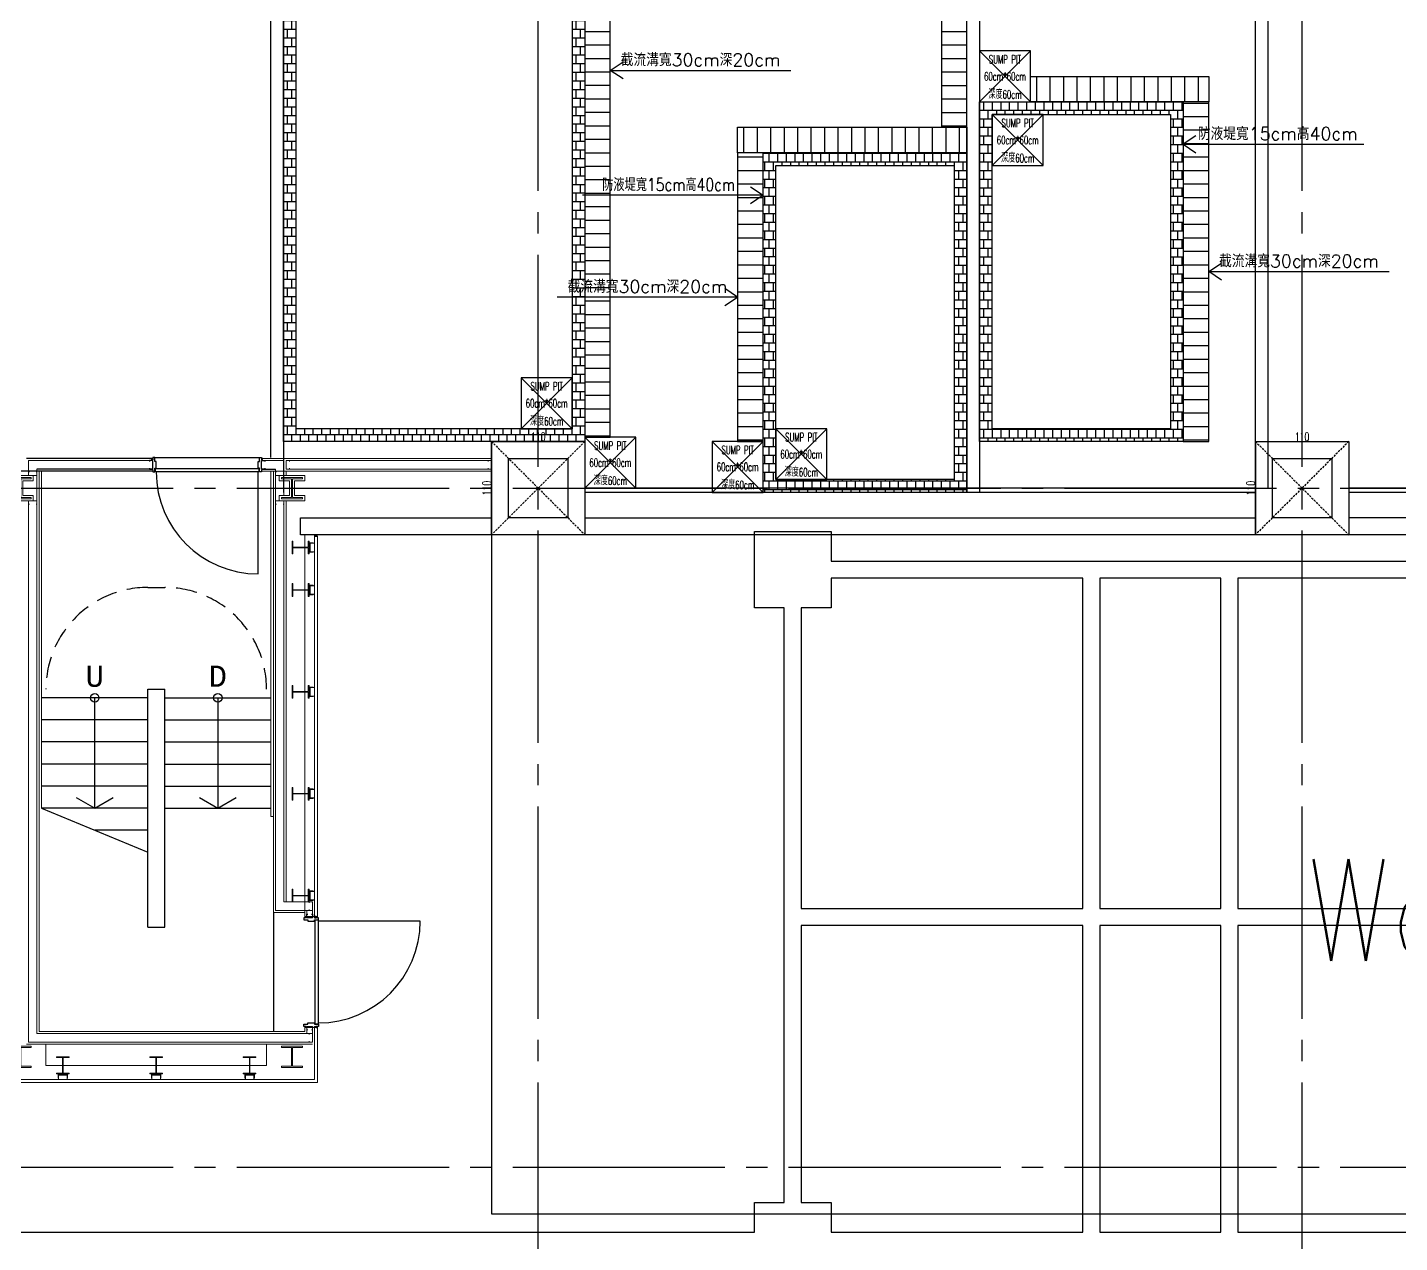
# Model space of a CAD drawing. Extents: x -18489 to 195597, y -1599 to 112111.
# Drawn here: x 8458 to 10075, y 10661 to 12093 of the extents above; entities that cross this region are included whole.
import ezdxf
from ezdxf.enums import TextEntityAlignment as Align

# ---------------------------------------------------------------- set-up
doc = ezdxf.new("R2010")
doc.units = 0
doc.header["$LTSCALE"] = 100
doc.linetypes.add('X-N-FAB-L10$0$COL-CEN-LIN', pattern=[3.25, 2.5, -0.25, 0.25, -0.25])
doc.linetypes.add('X-N-FAB-L10$0$HIDDEN', pattern=[0.375, 0.25, -0.125])
for name, color, linetype in [('X-N-FAB-L10$0$00-Dike', 8, 'Continuous'), ('X-N-FAB-L10$0$00-SUMP PIT', 8, 'Continuous'), ('X-N-FAB-L10$0$00-截流溝', 8, 'Continuous'), ('X-N-FAB-L10$0$08', 8, 'Continuous'), ('X-N-FAB-L10$0$12', 8, 'Continuous'), ('X-N-FAB-L10$0$200K新增範圍', 8, 'Continuous'), ('X-N-FAB-L10$0$4', 8, 'Continuous'), ('X-N-FAB-L10$0$A-WALL-IN', 8, 'Continuous'), ('X-N-FAB-L10$0$BEAM', 8, 'Continuous'), ('X-N-FAB-L10$0$BLOCK', 8, 'Continuous'), ('X-N-FAB-L10$0$CCL', 8, 'X-N-FAB-L10$0$COL-CEN-LIN'), ('X-N-FAB-L10$0$COL', 8, 'Continuous'), ('X-N-FAB-L10$0$COL-S', 8, 'Continuous'), ('X-N-FAB-L10$0$DOOR', 8, 'Continuous'), ('X-N-FAB-L10$0$HID', 8, 'X-N-FAB-L10$0$HIDDEN'), ('X-N-FAB-L10$0$HR', 8, 'Continuous'), ('X-N-FAB-L10$0$ST', 8, 'Continuous'), ('X-N-FAB-L10$0$TXT', 8, 'Continuous'), ('X-N-FAB-L10$0$TXT-C', 8, 'Continuous'), ('X-N-FAB-L10$0$TXT-CODE', 8, 'Continuous'), ('X-N-FAB-L10$0$WALL-P', 8, 'Continuous'), ('X-N-FAB-L10$0$WALL-RC', 8, 'Continuous'), ('X-S-FAB-L10$0$0-DIM-TXT', 8, 'Continuous'), ('X-S-FAB-L10$0$Steel Frame-188K', 8, 'Continuous')]:
    doc.layers.add(name, color=color, linetype=linetype)
doc.layers.add('X-N-FAB-L10$0$ARC', color=8, linetype='Continuous', lineweight=0)
doc.layers.add('X-N-FAB-L10$0$STEEL1', color=8, linetype='Continuous', lineweight=0)
doc.styles.add('X-N-FAB-L10$0$ATS', font='monotxt.shx', dxfattribs={"bigfont": 'BIGFONT.shx'})
doc.styles.add('X-N-FAB-L10$0$CHINA', font='simplex.shx', dxfattribs={"width": 0.75, "bigfont": 'chineset.shx'})
doc.styles.add('X-N-FAB-L10$0$DIM', font='simplex.shx', dxfattribs={"width": 0.67, "bigfont": 'chineset.shx'})
doc.styles.add('X-N-FAB-L10$0$STANDARD', font='SIMPLEX', dxfattribs={"bigfont": 'BIGFONT'})
doc.styles.add('X-S-FAB-L10$0$CHINA', font='simplex.shx', dxfattribs={"width": 0.75, "bigfont": 'chineset.shx'})
doc.styles.add('X-S-FAB-L10$0$Standard', font='', dxfattribs={"width": 0.8})
doc.styles.add('X-S-FAB-L10$0$TG_NOTE_TEXT', font='simplex.shx', dxfattribs={"width": 0.75, "bigfont": 'chineset.shx'})
doc.styles.get('X-S-FAB-L10$0$Standard').set_extended_font_data('Microsoft JhengHei')
doc.dimstyles.new('X-N-FAB-L10$0$JJP_005_defpoint', dxfattribs={"dimtxt": 20, "dimasz": 0.5, "dimexe": 0.5, "dimexo": 0.5, "dimgap": 0.5, "dimtad": 1, "dimdsep": 46, "dimtxsty": 'X-N-FAB-L10$0$DIM', "dimblk": 'X-N-FAB-L10$0$_None', "dimcen": 10, "dimclrd": 256, "dimclre": 256, "dimclrt": 256, "dimadec": 0, "dimazin": 0, "dimtfac": 1, "dimtix": 1, "dimtmove": 2, "dimatfit": 3, "dimldrblk": 'X-N-FAB-L10$0$_None', "dimfxl": 0.5, "dimtolj": 1, "dimtzin": 0, "dimarcsym": 0})

# ---------------------------------------------------------------- blocks, each defined once
blk = doc.blocks.new('X-S-FAB-L10')
at = {"layer": 'X-S-FAB-L10$0$Steel Frame-188K'}
blk.add_lwpolyline([(8305, 10673.606), (9315, 10673.606), (9315, 10708.606), (9350, 10708.606), (9350, 11409), (9315, 11409), (9315, 11499), (9405, 11499), (9405, 11464), (10155, 11464)], dxfattribs=at)
for points in [[(9701.752, 11444), (9405, 11444), (9405, 11409), (9370, 11409), (9370, 11054.706), (9701.752, 11054.706)], [(9864.287, 11444), (9721.752, 11444), (9721.752, 11054.706), (9864.287, 11054.706)], [(10190, 11409), (10155, 11409), (10155, 11444), (9884.287, 11444), (9884.287, 11054.706), (10190, 11054.706)], [(9701.752, 11034.706), (9370, 11034.706), (9370, 10708.606), (9405, 10708.606), (9405, 10673.606), (9701.752, 10673.606)], [(9864.287, 11034.706), (9721.752, 11034.706), (9721.752, 10673.606), (9864.287, 10673.606)], [(10190, 11034.706), (9884.287, 11034.706), (9884.287, 10673.606), (10155, 10673.606), (10155, 10708.606), (10190, 10708.606)]]:
    blk.add_lwpolyline(points, close=True, dxfattribs=at)
at = {"style": 'X-S-FAB-L10$0$TG_NOTE_TEXT', "width": 0.5, "flags": 1}
for p in [(7463.301, 9020), (18268.251, 8649), (11197.77, 4800.167), (16485.801, 4800.167), (25420.27, 2635), (13360, 320.001, 0), (7463.301, -33.333)]:
    blk.add_attdef('WH', text='', height=20, dxfattribs=at).set_placement(p, align=Align.BOTTOM_LEFT)
at = {"width": 0.5}
for style, p in [('X-S-FAB-L10$0$TG_NOTE_TEXT', (7585, 9020)), ('X-S-FAB-L10$0$TG_NOTE_TEXT', (18389.95, 8649)), ('X-S-FAB-L10$0$TG_NOTE_TEXT', (11117.5, 4813.5)), ('X-S-FAB-L10$0$TG_NOTE_TEXT', (16607.5, 4813.5)), ('X-S-FAB-L10$0$TG_NOTE_TEXT', (25350, 2635)), ('X-S-FAB-L10$0$Standard', (13129.375, 325.001, 0)), ('X-S-FAB-L10$0$TG_NOTE_TEXT', (7585, -20))]:
    blk.add_attdef('DESC', text='', height=10, dxfattribs=dict(at, style=style)).set_placement(p, align=Align.BOTTOM_LEFT)
for tag, style, p in [('TYPE', 'X-S-FAB-L10$0$TG_NOTE_TEXT', (7619.286, 9020)), ('NO', 'X-S-FAB-L10$0$TG_NOTE_TEXT', (7650.095, 9020)), ('TYPE', 'X-S-FAB-L10$0$TG_NOTE_TEXT', (18424.236, 8649)), ('NO', 'X-S-FAB-L10$0$TG_NOTE_TEXT', (18455.045, 8649)), ('NO', 'X-S-FAB-L10$0$TG_NOTE_TEXT', (11088.595, 4813.5)), ('TYPE', 'X-S-FAB-L10$0$TG_NOTE_TEXT', (11151.786, 4813.5)), ('TYPE', 'X-S-FAB-L10$0$TG_NOTE_TEXT', (16641.786, 4813.5)), ('NO', 'X-S-FAB-L10$0$TG_NOTE_TEXT', (16672.595, 4813.5)), ('NO', 'X-S-FAB-L10$0$TG_NOTE_TEXT', (25313, 2635)), ('TYPE', 'X-S-FAB-L10$0$TG_NOTE_TEXT', (25350, 2635)), ('NO', 'X-S-FAB-L10$0$Standard', (13100, 320.001, 0)), ('TYPE', 'X-S-FAB-L10$0$Standard', (13129.375, 320.001, 0)), ('TYPE', 'X-S-FAB-L10$0$TG_NOTE_TEXT', (7619.286, -20)), ('NO', 'X-S-FAB-L10$0$TG_NOTE_TEXT', (7650.095, -20))]:
    blk.add_attdef(tag, text='', height=10, dxfattribs=dict(at, style=style)).set_placement(p, align=Align.BOTTOM_RIGHT)
at = {"style": 'X-S-FAB-L10$0$TG_NOTE_TEXT', "width": 0.5, "flags": 1}
for rotation, p in [(180, (43, 7480)), (180, (943, 7480)), (90, (24310, 3717.77)), (270, (17080, 1711.699))]:
    blk.add_attdef('WH', text='', height=20, rotation=rotation, dxfattribs=at).set_placement(p, align=Align.BOTTOM_LEFT)
at = {"width": 0.5}
for rotation, style, p in [(180, 'X-S-FAB-L10$0$Standard', (317.625, 7480)), (180, 'X-S-FAB-L10$0$Standard', (1217.625, 7480)), (90, 'X-S-FAB-L10$0$TG_NOTE_TEXT', (24310, 3647.5)), (270, 'X-S-FAB-L10$0$TG_NOTE_TEXT', (17080, 1605))]:
    blk.add_attdef('DESC', text='', height=10, rotation=rotation, dxfattribs=dict(at, style=style)).set_placement(p, align=Align.BOTTOM_LEFT)
for tag, rotation, style, p in [('TYPE', 180, 'X-S-FAB-L10$0$Standard', (317.625, 7480)), ('NO', 180, 'X-S-FAB-L10$0$Standard', (347, 7480)), ('TYPE', 180, 'X-S-FAB-L10$0$Standard', (1217.625, 7480)), ('NO', 180, 'X-S-FAB-L10$0$Standard', (1247, 7480)), ('TYPE', 90, 'X-S-FAB-L10$0$TG_NOTE_TEXT', (24310, 3647.5)), ('NO', 90, 'X-S-FAB-L10$0$TG_NOTE_TEXT', (24310, 3610.5)), ('TYPE', 270, 'X-S-FAB-L10$0$TG_NOTE_TEXT', (17080, 1605)), ('NO', 270, 'X-S-FAB-L10$0$TG_NOTE_TEXT', (17080, 1573))]:
    blk.add_attdef(tag, text='', height=10, rotation=rotation, dxfattribs=dict(at, style=style)).set_placement(p, align=Align.BOTTOM_RIGHT)
at = {"layer": 'X-S-FAB-L10$0$0-DIM-TXT', "style": 'X-S-FAB-L10$0$CHINA', "width": 0.75}
for p in [(667.414, 7855.1, -2689.4), (22627.353, 6728.814), (25644.722, 6728.814), (24778.787, 5569.051), (1118.252, 4980), (417.801, 4594.623), (23874.84, 4355), (22927.43, 4330.122), (23749.869, 3901.367), (417.801, 3765.236), (1118.252, 3730), (417.801, 3115.79), (536.882, 2227.832), (16908.994, 1782.652), (888.445, 880.466), (16977.43, 750), (18878.841, 750), (25641.221, 553.233), (21364.03, 526.894)]:
    blk.add_attdef('HIG', text='', height=80, dxfattribs=at).set_placement(p, align=Align.MIDDLE_LEFT)
blk = doc.blocks.new('*D2397')
at = {"layer": 'DefPoints', "lineweight": -2, "transparency": 16777216}
blk.add_line((0, 0), (110, 0), dxfattribs=at)
at = {"layer": 'DefPoints', "color": 0, "transparency": 16777216}
for p in [(0, 0), (110, 0), (110, 0)]:
    blk.add_point(p, dxfattribs=at)
at = {"layer": 'DefPoints', "transparency": 16777216, "insert": (55, 5.5), "char_height": 10, "attachment_point": 5, "style": 'X-N-FAB-L10$0$DIM'}
blk.add_mtext('\\A1;110', dxfattribs=at)
blk = doc.blocks.new('X-N-FAB-L10$0$_None')
blk = doc.blocks.new('*D2398')
at = {"layer": 'DefPoints', "lineweight": -2, "transparency": 16777216}
blk.add_line((0, 0), (0, -110), dxfattribs=at)
at = {"layer": 'DefPoints', "color": 0, "transparency": 16777216}
for p in [(0, 0), (0, -110), (0, -110)]:
    blk.add_point(p, dxfattribs=at)
at = {"layer": 'DefPoints', "transparency": 16777216, "insert": (-5.5, -55), "char_height": 10, "attachment_point": 5, "rotation": 90, "style": 'X-N-FAB-L10$0$DIM'}
blk.add_mtext('\\A1;110', dxfattribs=at)
blk = doc.blocks.new('X-N-FAB-L10$0$SUMP PIT')
at = {"layer": 'X-N-FAB-L10$0$08'}
for p, q in [((-30, 30), (30, -30)), ((-30, -30), (30, 30))]:
    blk.add_line(p, q, dxfattribs=at)
blk.add_lwpolyline([(-30, -30), (30, -30), (30, 30), (-30, 30)], close=True, dxfattribs=at)
at = {"layer": 'X-N-FAB-L10$0$TXT-C', "style": 'X-N-FAB-L10$0$STANDARD', "width": 0.6}
for s, p in [('SUMP PIT', (0, 20)), ('60cm*60cm', (0, 0)), ('深度60cm', (0, -20))]:
    blk.add_text(s, height=10, dxfattribs=at).set_placement(p, align=Align.MIDDLE)
blk = doc.blocks.new('X-N-FAB-L10$0$A$C1988aaf9')
at = {"layer": 'X-N-FAB-L10$0$00-Dike'}
h = blk.add_hatch(dxfattribs=at)
h.set_pattern_fill('AR-B88', color=256, scale=0.05)
h.set_pattern_definition([(360, (-2955, -11765), (2e-15, 10.16), []), (90, (-2955, -11765), (-5.08, 10.16), [10.16, -10.16])])
h.paths.add_polyline_path([(5100, 695), (5455, 695), (5455, 55), (5100, 55)])
h.paths.add_polyline_path([(5115, 680), (5440, 680), (5440, 70), (5115, 70)], flags=16)
h = blk.add_hatch(dxfattribs=at)
h.set_pattern_fill('AR-B88', color=256, scale=0.05)
h.set_pattern_definition([(0, (-3430, -11596.2), (0, 10.16), []), (90, (-3430, -11596.2), (-5.08, 10.16), [10.16, -10.16])])
h.paths.add_polyline_path([(5920, 455), (6160, 455), (6160, 55), (5920, 55)])
h.paths.add_polyline_path([(5935, 440), (6145, 440), (6145, 70), (5935, 70)], flags=16)
h = blk.add_hatch(dxfattribs=at)
h.set_pattern_fill('AR-B88', color=256, scale=0.05, angle=180)
h.set_pattern_definition([(180, (15255, 12046.2), (-1e-15, -10.16), []), (270, (15255, 12046.2), (5.08, -10.16), [10.16, -10.16])])
h.paths.add_polyline_path([(5905, -5), (5665, -5), (5665, 395), (5905, 395)])
h.paths.add_polyline_path([(5890, 10), (5680, 10), (5680, 380), (5890, 380)], flags=16)
at = {"layer": 'X-N-FAB-L10$0$00-截流溝'}
h = blk.add_hatch(dxfattribs=at)
h.set_pattern_fill('ANSI31', color=256, scale=5, angle=-45)
h.set_pattern_definition([(360, (-6950, 13929.39), (6e-15, 15.875), [])])
h.paths.add_polyline_path([(5875, 955), (5875, 425), (5905, 425), (5905, 955)])
h = blk.add_hatch(dxfattribs=at)
h.set_pattern_fill('ANSI31', color=256, scale=5, angle=-45)
h.set_pattern_definition([(360, (-7370, 13564.39), (6e-15, 15.875), [])])
h.paths.add_polyline_path([(5455, 695), (5455, 60), (5485, 60), (5485, 695)])
h = blk.add_hatch(dxfattribs=at)
h.set_pattern_fill('ANSI31', color=256, scale=5, angle=45)
h.set_pattern_definition([(90, (-9672.5, -12370), (-15.875, 3e-15), [])])
h.paths.add_polyline_path([(6190, 455), (5980, 455), (5980, 485), (6190, 485)])
h = blk.add_hatch(dxfattribs=at)
h.set_pattern_fill('ANSI31', color=256, scale=5, angle=-45)
h.set_pattern_definition([(360, (-6665, 13559.39), (6e-15, 15.875), [])])
h.paths.add_polyline_path([(6160, 455), (6160, 55), (6190, 55), (6190, 455)])
h = blk.add_hatch(dxfattribs=at)
h.set_pattern_fill('ANSI31', color=256, scale=5, angle=45)
h.set_pattern_definition([(90, (-10017.5, -12430), (-15.875, 3e-15), [])])
h.paths.add_polyline_path([(5905, 395), (5635, 395), (5635, 425), (5905, 425)])
h = blk.add_hatch(dxfattribs=at)
h.set_pattern_fill('ANSI31', color=256, scale=5, angle=-45)
h.set_pattern_definition([(360, (-7190, 13559.39), (6e-15, 15.875), [])])
h.paths.add_polyline_path([(5635, 395), (5635, 55), (5665, 55), (5665, 395)])
at = {"layer": 'X-N-FAB-L10$0$00-Dike'}
for points in [[(5100, 695), (5455, 695), (5455, 55), (5100, 55)], [(5115, 680), (5440, 680), (5440, 70), (5115, 70)], [(5920, 455), (6160, 455), (6160, 55), (5920, 55)], [(5935, 440), (6145, 440), (6145, 70), (5935, 70)], [(5905, -5), (5665, -5), (5665, 395), (5905, 395)], [(5890, 10), (5680, 10), (5680, 380), (5890, 380)]]:
    blk.add_lwpolyline(points, close=True, dxfattribs=at)
for points in [[(5665, 345), (5452.4, 345)], [(5650, 355), (5665, 345), (5650, 335)]]:
    blk.add_lwpolyline(points, dxfattribs=at)
at = {"layer": 'X-N-FAB-L10$0$00-截流溝'}
for points in [[(5875, 955), (5875, 425), (5905, 425), (5905, 955)], [(5455, 695), (5455, 60), (5485, 60), (5485, 695)], [(6190, 455), (5980, 455), (5980, 485), (6190, 485)], [(6160, 455), (6160, 55), (6190, 55), (6190, 455)], [(5905, 395), (5635, 395), (5635, 425), (5905, 425)], [(5635, 395), (5635, 55), (5665, 55), (5665, 395)]]:
    blk.add_lwpolyline(points, close=True, dxfattribs=at)
at = {"layer": 'X-N-FAB-L10$0$A-WALL-IN'}
blk.add_lwpolyline([(5905, 1840), (5920, 1840), (5920, -5), (5905, -5)], close=True, dxfattribs=at)
at = {"layer": 'X-N-FAB-L10$0$TXT'}
for points in [[(5500, 482), (5485, 492), (5500, 502)], [(5485, 492), (5697.6, 492)], [(6175, 415), (6160, 405), (6175, 395)], [(6160, 405), (6372.6, 405)], [(6205, 245), (6190, 255), (6205, 265)], [(6190, 255), (6402.6, 255)], [(5620, 215), (5635, 225), (5620, 235)], [(5635, 225), (5422.4, 225)]]:
    blk.add_lwpolyline(points, dxfattribs=at)
at = {"layer": 'X-N-FAB-L10$0$00-SUMP PIT'}
for p in [(5950, 485), (5965, 410), (5410, 100), (5710, 40), (5485, 30), (5635, 25)]:
    blk.add_blockref('X-N-FAB-L10$0$SUMP PIT', p, dxfattribs=at)
at = {"layer": 'X-N-FAB-L10$0$00-Dike', "style": 'X-N-FAB-L10$0$STANDARD', "width": 0.8}
blk.add_text('防液堤寬15cm高40cm', height=15, dxfattribs=at).set_placement((5553.7, 350), align=Align.CENTER)
at = {"layer": 'X-N-FAB-L10$0$TXT', "style": 'X-N-FAB-L10$0$CHINA'}
for s, p in [('截流溝寬30cm深20cm', (5591.3, 497)), ('防液堤寬15cm高40cm', (6271.3, 410)), ('截流溝寬30cm深20cm', (6296.3, 260)), ('截流溝寬30cm深20cm', (5528.7, 230))]:
    blk.add_text(s, height=15, dxfattribs=at).set_placement(p, align=Align.CENTER)
blk = doc.blocks.new('X-N-FAB-L10$0$A$C969652c4')
at = {"layer": 'X-N-FAB-L10$0$A-WALL-IN'}
for points in [[(6840, 211), (6840, 2030), (10440, 2030)], [(8000, 170), (8000, 2015), (6855, 2015), (6855, 170)], [(8015, 175), (8015, 2015), (10145, 2015), (10145, 175)], [(8015, 175), (8015, 2015), (10145, 2015), (10145, 175)]]:
    blk.add_lwpolyline(points, dxfattribs=at)
at = {"layer": 'X-N-FAB-L10$0$200K新增範圍'}
blk.add_blockref('X-N-FAB-L10$0$A$C1988aaf9', (1755, 175), dxfattribs=at)
blk = doc.blocks.new('*U2396')
at = {"layer": 'DefPoints', "linetype": 'X-N-FAB-L10$0$HIDDEN', "ltscale": 0.1}
for p, q in [((110, 0), (0, -110)), ((0, 0), (110, -110))]:
    blk.add_line(p, q, dxfattribs=at)
at = {"layer": 'X-N-FAB-L10$0$COL', "ltscale": 0.1}
blk.add_lwpolyline([(0, 0), (110, 0), (110, -110), (0, -110)], close=True, dxfattribs=at)
at = {"layer": 'DefPoints'}
dim = blk.add_linear_dim(base=(0, -110), p1=(0, 0), p2=(0, -110), angle=90, dimstyle='X-N-FAB-L10$0$JJP_005_defpoint', override={"dimtxt": 10}, dxfattribs=at)
dim.commit()
dim.dimension.update_dxf_attribs({"geometry": '*D2398', "text_midpoint": (-5.5, -55)})
dim = blk.add_linear_dim(base=(110, 0), p1=(0, 0), p2=(110, 0), dimstyle='X-N-FAB-L10$0$JJP_005_defpoint', override={"dimtxt": 10}, dxfattribs=at)
dim.commit()
dim.dimension.update_dxf_attribs({"geometry": '*D2397', "text_midpoint": (55, 5.5)})
blk = doc.blocks.new('X-N-FAB-L10$0$A$C467ba2ca')
at = {"layer": 'X-N-FAB-L10$0$CCL'}
for p, q in [((-17950, 0), (-17950, 9160)), ((-17050, 0), (-17050, 9160)), ((-17050, 0), (-17050, 9160)), ((-27730, 950), (360, 950)), ((-27730, 150), (360, 150))]:
    blk.add_line(p, q, dxfattribs=at)
at = {"layer": 'X-N-FAB-L10$0$COL-S'}
for points in [[(-17985, 985), (-17915, 985), (-17915, 915), (-17985, 915)], [(-17085, 985), (-17015, 985), (-17015, 915), (-17085, 915)]]:
    blk.add_lwpolyline(points, close=True, dxfattribs=at)
at = {"layer": 'X-N-FAB-L10$0$BEAM'}
for p in [(-18005, 1005), (-17105, 1005)]:
    blk.add_blockref('*U2396', p, dxfattribs=at)
blk = doc.blocks.new('X-N-FAB-L10')
at = {"layer": 'X-N-FAB-L10$0$12'}
for p, q in [((8537.5, 11173), (8537.5, 11303)), ((8682.5, 11303), (8682.5, 11173))]:
    blk.add_line(p, q, dxfattribs=at)
for points in [[(8515.849, 11185.5), (8537.5, 11173), (8559.151, 11185.5)], [(8660.849, 11185.5), (8682.5, 11173), (8704.151, 11185.5)]]:
    blk.add_lwpolyline(points, dxfattribs=at)
for centre in [(8537.5, 11303), (8682.5, 11303)]:
    blk.add_circle(centre, 5, dxfattribs=at)
at = {"layer": 'X-N-FAB-L10$0$4'}
blk.add_lwpolyline([(9005, 10695), (13435, 10695), (13435, 11495), (9005, 11495)], close=True, dxfattribs=at)
at = {"layer": 'X-N-FAB-L10$0$ARC'}
for p, q in [((8475, 11570), (8475, 11173)), ((8745, 11163), (8745, 11570)), ((8745, 11163), (8748, 11163)), ((8800, 11045.5), (8796.5, 11045.5)), ((8800, 10914.5), (8796.5, 10914.5))]:
    blk.add_line(p, q, dxfattribs=at)
blk.add_lwpolyline([(9001, 11573.5), (9001, 11572.5), (9005, 11572.5), (9005, 11582.5), (9001, 11582.5), (9001, 11581.5)], dxfattribs=at)
at = {"layer": 'X-N-FAB-L10$0$COL-S'}
for points in [[(9025, 11585), (9095, 11585), (9095, 11515), (9025, 11515)], [(9925, 11585), (9995, 11585), (9995, 11515), (9925, 11515)]]:
    blk.add_lwpolyline(points, close=True, dxfattribs=at)
at = {"layer": 'X-N-FAB-L10$0$DOOR'}
for p, q in [((8608.5, 11586), (8731.5, 11586)), ((8730, 11449), (8730, 11569)), ((8748, 11050), (8748, 10910)), ((8921, 11040), (8801, 11040))]:
    blk.add_line(p, q, dxfattribs=at)
for points in [[(8602, 11573.5), (8602, 11572.5), (8606, 11572.5), (8606, 11582.5), (8602, 11582.5), (8602, 11581.5)], [(8606, 11571.5), (8606, 11569), (8608.5, 11569), (8608.5, 11573.5), (8610, 11573.5), (8610, 11581.5), (8608.5, 11581.5), (8608.5, 11586), (8606, 11586), (8606, 11583.5)], [(8734, 11571.5), (8734, 11569), (8731.5, 11569), (8731.5, 11573.5), (8730, 11573.5), (8730, 11581.5), (8731.5, 11581.5), (8731.5, 11586), (8734, 11586), (8734, 11583.5)], [(8738, 11573.5), (8738, 11572.5), (8734, 11572.5), (8734, 11582.5), (8738, 11582.5), (8738, 11581.5)], [(8786.5, 11044), (8784, 11044), (8784, 11041.5), (8788.5, 11041.5), (8788.5, 11040), (8796.5, 11040), (8796.5, 11041.5), (8801, 11041.5), (8801, 11044), (8798.5, 11044)], [(8793, 11048), (8794, 11048), (8794, 11044), (8787.5, 11044), (8787.5, 11048), (8788.5, 11048)], [(8798.5, 11044), (8796.5, 11045.5), (8796.5, 11044), (8798.5, 11044), (8798.5, 11045.5), (8796.5, 11045.5)], [(8786.5, 10916), (8784, 10916), (8784, 10918.5), (8788.5, 10918.5), (8788.5, 10920), (8796.5, 10920), (8796.5, 10918.5), (8801, 10918.5), (8801, 10916), (8798.5, 10916)], [(8798.5, 10916), (8796.5, 10914.5), (8796.5, 10916), (8798.5, 10916), (8798.5, 10914.5), (8796.5, 10914.5)]]:
    blk.add_lwpolyline(points, dxfattribs=at)
for points in [[(8606, 11585), (8606, 11583.75), (8605, 11583.75), (8605, 11585, 0.78004585)], [(8734, 11585), (8734, 11583.75), (8735, 11583.75), (8735, 11585, -0.78004585)], [(8800, 11044), (8798.5, 11044), (8798.5, 11045.5), (8800, 11045.5, 0.43379394)], [(8800, 10916), (8798.5, 10916), (8798.5, 10914.5), (8800, 10914.5, -0.43379394)]]:
    blk.add_lwpolyline(points, format="xyb", close=True, dxfattribs=at)
for points in [[(8731, 11569), (8609, 11569), (8609, 11573), (8731, 11573)], [(8801, 10919), (8801, 11041), (8797, 11041), (8797, 10919)]]:
    blk.add_lwpolyline(points, close=True, dxfattribs=at)
for centre, start, end in [((8730, 11569), 180, 270), ((8801, 11040), 270, 0)]:
    blk.add_arc(centre, 120, start, end, dxfattribs=at)
at = {"layer": 'X-N-FAB-L10$0$HID'}
blk.add_lwpolyline([(8480, 11313, -0.41421356), (8600, 11433), (8620, 11433, -0.41421356), (8740, 11313)], format="xyb", dxfattribs=at)
at = {"layer": 'X-N-FAB-L10$0$HR'}
for p, q in [((8600, 11313), (8620, 11313)), ((8600, 11121), (8600, 11313)), ((8620, 11163), (8620, 11313)), ((8620, 11033), (8620, 11163)), ((8600, 11033), (8600, 11121)), ((8600, 11033), (8620, 11033))]:
    blk.add_line(p, q, dxfattribs=at)
at = {"layer": 'X-N-FAB-L10$0$ST'}
for p, q in [((8600, 11303), (8475, 11303)), ((8620, 11303), (8745, 11303)), ((8600, 11277), (8475, 11277)), ((8620, 11277), (8745, 11277)), ((8600, 11251), (8475, 11251)), ((8620, 11251), (8745, 11251)), ((8600, 11225), (8475, 11225)), ((8620, 11225), (8745, 11225)), ((8600, 11199), (8475, 11199)), ((8620, 11199), (8745, 11199)), ((8600, 11173), (8475, 11173)), ((8475, 11173), (8600, 11121)), ((8620, 11173), (8745, 11173)), ((8600, 11147), (8537.5, 11147))]:
    blk.add_line(p, q, dxfattribs=at)
at = {"layer": 'X-N-FAB-L10$0$STEEL1'}
for p, q in [((8606, 11582.5), (8459.5, 11582.5)), ((8459.5, 11582.5), (8459.5, 11572.5)), ((8734, 11585), (8763, 11585)), ((8734, 11582.5), (8760.5, 11582.5)), ((8760.5, 11582.5), (8760.5, 11572.5)), ((8763, 11585), (9005, 11585)), ((8763, 11582.5), (9005, 11582.5)), ((8459.5, 11572.5), (8459.5, 11565)), ((8469.5, 10907.5), (8469.5, 11572.5)), ((8472, 10910), (8472, 11570)), ((8734, 11570), (9005, 11570)), ((8748, 11050), (8748, 11570)), ((8750.5, 11572.5), (8750.5, 11052.5)), ((8760.5, 11572.5), (8760.5, 11565)), ((8763, 11572.5), (9005, 11572.5)), ((8763, 11570), (8763, 11565)), ((8760.5, 11558.6), (8760.5, 11541.4)), ((8459.5, 10897.5), (8459.5, 11535)), ((8760.5, 11535), (8760.5, 11062.5)), ((8763, 11535), (8763, 11062.5)), ((8785, 11045.5), (8785, 11495)), ((8800, 11495), (8796.5, 11495)), ((8796.5, 11045.5), (8796.5, 11493)), ((8800, 11493), (8796.5, 11493)), ((8800, 11045.5), (8800, 11493)), ((8760.5, 11062.5), (8794, 11062.5)), ((8794, 11062.5), (8794, 11044)), ((8748, 11050), (8785, 11050)), ((8750.5, 11052.5), (8794, 11052.5)), ((8785, 11050), (8763, 11050)), ((8785, 11050), (8785, 11044)), ((8785, 11050), (8785, 11045.5)), ((8785, 11045.5), (8800, 11045.5)), ((8787.5, 11052.5), (8787.5, 11044)), ((8785, 10910), (8785, 10916)), ((8785, 10910), (8785, 10914.5)), ((8785, 10914.5), (8800, 10914.5)), ((8787.5, 10907.5), (8787.5, 10916)), ((8794, 10897.5), (8794, 10916)), ((8796.5, 10853.5), (8796.5, 10914.5)), ((8800, 10850), (8800, 10914.5)), ((8459.5, 10897.5), (8794, 10897.5)), ((8469.5, 10907.5), (8794, 10907.5)), ((8472, 10910), (8785, 10910)), ((8785, 10910), (8763, 10910)), ((8457, 10895), (8794, 10895)), ((8480, 10870), (8480, 10895)), ((8740, 10870), (8740, 10895)), ((8740, 10870), (8480, 10870)), ((8800, 10850), (8420, 10850)), ((8796.5, 10853.5), (8423.5, 10853.5))]:
    blk.add_line(p, q, dxfattribs=at)
for points in [[(8767, 11573.5), (8767, 11572.5), (8763, 11572.5), (8763, 11582.5), (8767, 11582.5), (8767, 11581.5)], [(8468.5, 11569), (8469.5, 11569), (8469.5, 11565), (8459.5, 11565), (8459.5, 11569), (8460.5, 11569)], [(8751.5, 11569), (8750.5, 11569), (8750.5, 11565), (8760.5, 11565), (8760.5, 11569), (8759.5, 11569)], [(8468.5, 11531), (8469.5, 11531), (8469.5, 11535), (8459.5, 11535), (8459.5, 11531), (8460.5, 11531)], [(8751.5, 11531), (8750.5, 11531), (8750.5, 11535), (8760.5, 11535), (8760.5, 11531), (8759.5, 11531)], [(8798.5, 11493), (8796.5, 11495), (8796.5, 11493), (8798.5, 11493), (8798.5, 11495), (8796.5, 11495)], [(8790, 11053.5), (8790, 11052.5), (8794, 11052.5), (8794, 11062.5), (8790, 11062.5), (8790, 11061.5)], [(8793, 10912), (8794, 10912), (8794, 10916), (8787.5, 10916), (8787.5, 10912), (8788.5, 10912)], [(8790, 10906.5), (8790, 10907.5), (8794, 10907.5), (8794, 10897.5), (8790, 10897.5), (8790, 10898.5)]]:
    blk.add_lwpolyline(points, dxfattribs=at)
for points in [[(8435, 11535), (8465, 11535), (8465, 11541.4), (8452.95, 11541.4), (8452.95, 11558.6), (8465, 11558.6), (8465, 11565), (8435, 11565), (8435, 11558.6), (8447.05, 11558.6), (8447.05, 11541.4), (8435, 11541.4)], [(8437.5, 11537.5), (8462.5, 11537.5), (8462.5, 11538.9), (8450.45, 11538.9), (8450.45, 11561.1), (8462.5, 11561.1), (8462.5, 11562.5), (8437.5, 11562.5), (8437.5, 11561.1), (8449.55, 11561.1), (8449.55, 11538.9), (8437.5, 11538.9)], [(8755, 11535), (8785, 11535), (8785, 11541.4), (8772.95, 11541.4), (8772.95, 11558.6), (8785, 11558.6), (8785, 11565), (8755, 11565), (8755, 11558.6), (8767.05, 11558.6), (8767.05, 11541.4), (8755, 11541.4)], [(8757.5, 11562.5), (8782.5, 11562.5), (8782.5, 11561.1), (8770.45, 11561.1), (8770.45, 11538.9), (8782.5, 11538.9), (8782.5, 11537.5), (8757.5, 11537.5), (8757.5, 11538.9), (8769.55, 11538.9), (8769.55, 11561.1), (8757.5, 11561.1)], [(8790, 11472.5), (8790, 11487.5), (8789.1, 11487.5), (8789.1, 11480.3), (8770.9, 11480.3), (8770.9, 11487.5), (8770, 11487.5), (8770, 11472.5), (8770.9, 11472.5), (8770.9, 11479.7), (8789.1, 11479.7), (8789.1, 11472.5)], [(8795, 11485.6), (8790, 11485.6), (8790, 11480.6), (8790.6, 11480.6), (8790.6, 11485), (8795, 11485)], [(8795, 11474.4), (8790, 11474.4), (8790, 11479.4), (8790.6, 11479.4), (8790.6, 11475), (8795, 11475)], [(8791.5, 11475), (8791.5, 11485), (8796.5, 11485), (8796.5, 11475)], [(8790, 11422.5), (8790, 11437.5), (8789.1, 11437.5), (8789.1, 11430.3), (8770.9, 11430.3), (8770.9, 11437.5), (8770, 11437.5), (8770, 11422.5), (8770.9, 11422.5), (8770.9, 11429.7), (8789.1, 11429.7), (8789.1, 11422.5)], [(8795, 11435.6), (8790, 11435.6), (8790, 11430.6), (8790.6, 11430.6), (8790.6, 11435), (8795, 11435)], [(8791.5, 11425), (8791.5, 11435), (8796.5, 11435), (8796.5, 11425)], [(8795, 11424.4), (8790, 11424.4), (8790, 11429.4), (8790.6, 11429.4), (8790.6, 11425), (8795, 11425)], [(8790, 11302.5), (8790, 11317.5), (8789.1, 11317.5), (8789.1, 11310.3), (8770.9, 11310.3), (8770.9, 11317.5), (8770, 11317.5), (8770, 11302.5), (8770.9, 11302.5), (8770.9, 11309.7), (8789.1, 11309.7), (8789.1, 11302.5)], [(8795, 11315.6), (8790, 11315.6), (8790, 11310.6), (8790.6, 11310.6), (8790.6, 11315), (8795, 11315)], [(8795, 11304.4), (8790, 11304.4), (8790, 11309.4), (8790.6, 11309.4), (8790.6, 11305), (8795, 11305)], [(8791.5, 11305), (8791.5, 11315), (8796.5, 11315), (8796.5, 11305)], [(8790, 11182.5), (8790, 11197.5), (8789.1, 11197.5), (8789.1, 11190.3), (8770.9, 11190.3), (8770.9, 11197.5), (8770, 11197.5), (8770, 11182.5), (8770.9, 11182.5), (8770.9, 11189.7), (8789.1, 11189.7), (8789.1, 11182.5)], [(8795, 11195.6), (8790, 11195.6), (8790, 11190.6), (8790.6, 11190.6), (8790.6, 11195), (8795, 11195)], [(8795, 11184.4), (8790, 11184.4), (8790, 11189.4), (8790.6, 11189.4), (8790.6, 11185), (8795, 11185)], [(8791.5, 11185), (8791.5, 11195), (8796.5, 11195), (8796.5, 11185)], [(8790, 11062.5), (8790, 11077.5), (8789.1, 11077.5), (8789.1, 11070.3), (8770.9, 11070.3), (8770.9, 11077.5), (8770, 11077.5), (8770, 11062.5), (8770.9, 11062.5), (8770.9, 11069.7), (8789.1, 11069.7), (8789.1, 11062.5)], [(8795, 11075.6), (8790, 11075.6), (8790, 11070.6), (8790.6, 11070.6), (8790.6, 11075), (8795, 11075)], [(8791.5, 11065), (8791.5, 11075), (8796.5, 11075), (8796.5, 11065)], [(8795, 11064.4), (8790, 11064.4), (8790, 11069.4), (8790.6, 11069.4), (8790.6, 11065), (8795, 11065)], [(8437.5, 10867.5), (8462.5, 10867.5), (8462.5, 10868.9), (8450.45, 10868.9), (8450.45, 10891.1), (8462.5, 10891.1), (8462.5, 10892.5), (8437.5, 10892.5), (8437.5, 10891.1), (8449.55, 10891.1), (8449.55, 10868.9), (8437.5, 10868.9)], [(8492.5, 10860), (8507.5, 10860), (8507.5, 10860.9), (8500.3, 10860.9), (8500.3, 10879.1), (8507.5, 10879.1), (8507.5, 10880), (8492.5, 10880), (8492.5, 10879.1), (8499.7, 10879.1), (8499.7, 10860.9), (8492.5, 10860.9)], [(8602.5, 10860), (8617.5, 10860), (8617.5, 10860.9), (8610.3, 10860.9), (8610.3, 10879.1), (8617.5, 10879.1), (8617.5, 10880), (8602.5, 10880), (8602.5, 10879.1), (8609.7, 10879.1), (8609.7, 10860.9), (8602.5, 10860.9)], [(8727.5, 10860), (8712.5, 10860), (8712.5, 10860.9), (8719.7, 10860.9), (8719.7, 10879.1), (8712.5, 10879.1), (8712.5, 10880), (8727.5, 10880), (8727.5, 10879.1), (8720.3, 10879.1), (8720.3, 10860.9), (8727.5, 10860.9)], [(8757.5, 10892.5), (8782.5, 10892.5), (8782.5, 10891.1), (8770.45, 10891.1), (8770.45, 10868.9), (8782.5, 10868.9), (8782.5, 10867.5), (8757.5, 10867.5), (8757.5, 10868.9), (8769.55, 10868.9), (8769.55, 10891.1), (8757.5, 10891.1)], [(8494.4, 10855), (8494.4, 10860), (8499.4, 10860), (8499.4, 10859.4), (8495, 10859.4), (8495, 10855)], [(8495, 10858.5), (8505, 10858.5), (8505, 10853.5), (8495, 10853.5)], [(8505.6, 10855), (8505.6, 10860), (8500.6, 10860), (8500.6, 10859.4), (8505, 10859.4), (8505, 10855)], [(8604.4, 10855), (8604.4, 10860), (8609.4, 10860), (8609.4, 10859.4), (8605, 10859.4), (8605, 10855)], [(8605, 10858.5), (8615, 10858.5), (8615, 10853.5), (8605, 10853.5)], [(8615.6, 10855), (8615.6, 10860), (8610.6, 10860), (8610.6, 10859.4), (8615, 10859.4), (8615, 10855)], [(8714.4, 10855), (8714.4, 10860), (8719.4, 10860), (8719.4, 10859.4), (8715, 10859.4), (8715, 10855)], [(8725, 10858.5), (8715, 10858.5), (8715, 10853.5), (8725, 10853.5)], [(8725.6, 10855), (8725.6, 10860), (8720.6, 10860), (8720.6, 10859.4), (8725, 10859.4), (8725, 10855)]]:
    blk.add_lwpolyline(points, close=True, dxfattribs=at)
blk.add_lwpolyline([(8800, 11493), (8798.5, 11493), (8798.5, 11495), (8800, 11495, 0.29445667)], format="xyb", close=True, dxfattribs=at)
at = {"layer": 'X-N-FAB-L10$0$WALL-P'}
for p, q in [((8606, 11585), (8457, 11585)), ((8606, 11570), (8215, 11570)), ((8606, 11572.5), (8469.5, 11572.5)), ((8734, 11572.5), (8750.5, 11572.5)), ((9905, 11550), (9115, 11550)), ((9905, 11545), (9115, 11545)), ((10805, 11550), (10015, 11550)), ((10805, 11545), (10015, 11545))]:
    blk.add_line(p, q, dxfattribs=at)
at = {"layer": 'X-N-FAB-L10$0$WALL-RC'}
for p, q in [((8780, 11515), (9005, 11515)), ((8780, 11495), (8780, 11515)), ((9115, 11515), (9905, 11515)), ((10805, 11515), (10015, 11515)), ((13615, 11495), (8780, 11495))]:
    blk.add_line(p, q, dxfattribs=at)
blk.add_blockref('X-N-FAB-L10$0$A$C969652c4', (1905, 11375))
at = {"layer": 'X-N-FAB-L10$0$BEAM'}
for p in [(9005, 11605), (9905, 11605)]:
    blk.add_blockref('*U2396', p, dxfattribs=at)
at = {"layer": 'X-N-FAB-L10$0$BLOCK'}
blk.add_blockref('X-N-FAB-L10$0$A$C467ba2ca', (27010, 10600), dxfattribs=at)
at = {"layer": 'X-N-FAB-L10$0$ST', "style": 'X-N-FAB-L10$0$ATS'}
for s, p in [('U', (8537.5, 11328.49)), ('D', (8682.5, 11328.49))]:
    blk.add_text(s, height=25, dxfattribs=at).set_placement(p, align=Align.MIDDLE_CENTER)
at = {"layer": 'X-N-FAB-L10$0$TXT-CODE', "style": 'X-N-FAB-L10$0$CHINA', "width": 0.8}
blk.add_text('Waste storage room A、B(350㎡)+法定停車格', height=120, dxfattribs=at).set_placement((11307.286, 11053), align=Align.MIDDLE_CENTER)

msp = doc.modelspace()

# ---------------------------------------------------------------- block references
for name in ['X-N-FAB-L10', 'X-S-FAB-L10']:
    msp.add_blockref(name, (0, 0))

doc.saveas('drawing.dxf')
